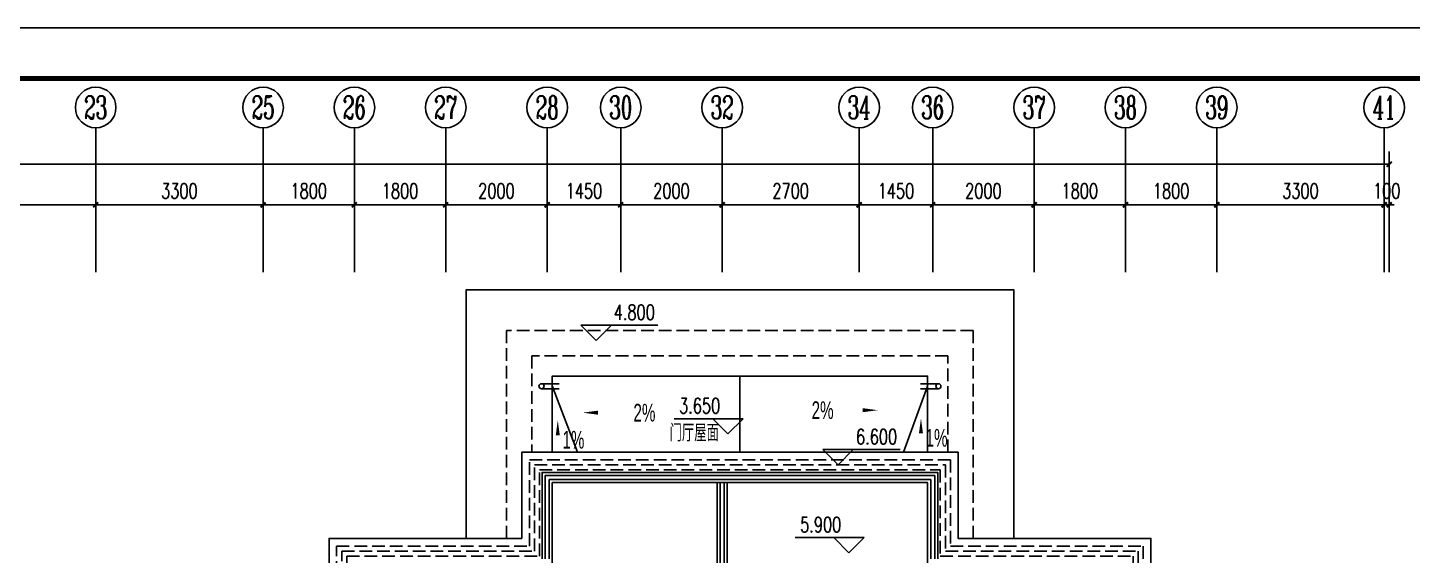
# Model space of a CAD drawing. Extents: x -993182 to -819982, y 169304 to 600104.
# Drawn here: x -864189 to -836894, y 347101 to 357504 of the extents above; entities that cross this region are included whole.
import ezdxf
from ezdxf.enums import TextEntityAlignment as Align

# ---------------------------------------------------------------- set-up
doc = ezdxf.new("R2010")
doc.units = 0
doc.header["$LTSCALE"] = 1000
doc.header["$MEASUREMENT"] = 0
doc.linetypes.add('DASH', pattern=[0.35, 0.25, -0.1])
for name, color, linetype in [('AXIS', 3, 'Continuous'), ('AXIS_TEXT', 7, 'Continuous'), ('DIM_ELEV', 3, 'Continuous'), ('DIM_SYMB', 3, 'Continuous'), ('kan', 146, 'Continuous'), ('PUB_TEXT', 7, 'Continuous'), ('PUB_TITLE', 146, 'Continuous'), ('屋面', 139, 'Continuous'), ('栏杆', 169, 'Continuous'), ('面层', 215, 'Continuous')]:
    doc.layers.add(name, color=color, linetype=linetype)
doc.styles.add('_TCH_AXIS', font='COMPLEX', dxfattribs={"bigfont": 'GBCBIG'})
doc.styles.add('_TCH_DIM', font='SIMPLEX', dxfattribs={"bigfont": 'GBCBIG'})
doc.styles.add('_TCH_DIM_T3', font='SIMPLEX', dxfattribs={"width": 0.705882, "bigfont": 'GBCBIG'})
doc.styles.add('_TCH_WINDOW', font='ICED', dxfattribs={"width": 0.8, "height": 3.5, "bigfont": 'BZHZ'})
doc.styles.add('COMPLEX', font='COMPLEX')
doc.styles.get("Standard").update_dxf_attribs({"font": 'gbenor.shx', "bigfont": 'gbcbig.shx'})
doc.dimstyles.new('_TCH_ARCH&&100', dxfattribs={"dimtxt": 297.5, "dimasz": 100, "dimexe": 250, "dimexo": 300, "dimgap": 126.25, "dimtad": 1, "dimdec": 0, "dimzin": 0, "dimdsep": 46, "dimtxsty": '_TCH_DIM_T3', "dimblk": 'ARCHTICK', "dimcen": 0.09, "dimclrt": 7, "dimazin": 2, "dimtfac": 1, "dimtdec": 0, "dimtix": 1, "dimtmove": 2, "dimatfit": 3, "dimfxl": 0, "dimtolj": 1, "dimtzin": 0, "dimarcsym": 0})

# ---------------------------------------------------------------- blocks, each defined once
blk = doc.blocks.new('A$C4E4A79F1')
at = {"color": 6}
for points in [[(0, 350), (0, 0)], [(100, 350), (100, 0)]]:
    blk.add_lwpolyline(points, dxfattribs=at)
blk.add_circle((50, 350), 50, dxfattribs=at)
blk = doc.blocks.new('_AXISO')
blk.add_circle((0, 0), 0.5)
at = {"layer": 'AXIS_TEXT', "style": 'COMPLEX', "width": 1.041667}
blk.add_attdef('A', text='', height=0.56, dxfattribs=at).set_placement((-0.25, -0.28), (0.25, -0.28), align=Align.FIT)
blk = doc.blocks.new('_ArchTick')
at = {"color": 0, "linetype": 'ByBlock', "const_width": 0.4}
blk.add_lwpolyline([(-0.5, -0.5), (0.5, 0.5)], dxfattribs=at)
blk = doc.blocks.new('*D380')
at = {"layer": 'AXIS', "color": 0, "lineweight": -2}
for p, q in [((-254209, -391634), (-254209, -389258)), ((-198509, -391634), (-198509, -389258)), ((-254209, -389508), (-198509, -389508))]:
    blk.add_line(p, q, dxfattribs=at)
at = {"layer": 'Defpoints', "color": 0}
for p in [(-198509, -389508), (-254209, -391934), (-198509, -391934)]:
    blk.add_point(p, dxfattribs=at)
at = {"layer": 'AXIS', "color": 0, "lineweight": -2, "xscale": 100, "yscale": 100, "zscale": 100, "rotation": 180}
blk.add_blockref('_ArchTick', (-254209, -389508), dxfattribs=at)
at = {"layer": 'AXIS', "color": 0, "lineweight": -2, "xscale": 100, "yscale": 100, "zscale": 100}
blk.add_blockref('_ArchTick', (-198509, -389508), dxfattribs=at)
at = {"layer": 'AXIS', "color": 7, "insert": (-226359, -389233), "char_height": 297.5, "attachment_point": 5, "style": '_TCH_DIM_T3'}
blk.add_mtext('\\A1;55700', dxfattribs=at)
blk = doc.blocks.new('*D394')
at = {"layer": 'AXIS', "color": 0, "lineweight": -2}
for p, q in [((-228709, -391634), (-228709, -390058)), ((-228709, -390308), (-224009, -390308)), ((-224009, -391634), (-224009, -390058))]:
    blk.add_line(p, q, dxfattribs=at)
at = {"layer": 'Defpoints', "color": 0}
for p in [(-224009, -390308), (-228709, -391934), (-224009, -391934)]:
    blk.add_point(p, dxfattribs=at)
at = {"layer": 'AXIS', "color": 0, "lineweight": -2, "xscale": 100, "yscale": 100, "zscale": 100, "rotation": 180}
blk.add_blockref('_ArchTick', (-228709, -390308), dxfattribs=at)
at = {"layer": 'AXIS', "color": 0, "lineweight": -2, "xscale": 100, "yscale": 100, "zscale": 100}
blk.add_blockref('_ArchTick', (-224009, -390308), dxfattribs=at)
at = {"layer": 'AXIS', "color": 7, "insert": (-226359, -390033), "char_height": 297.5, "attachment_point": 5, "style": '_TCH_DIM_T3'}
blk.add_mtext('\\A1;4700', dxfattribs=at)
blk = doc.blocks.new('*D395')
at = {"layer": 'AXIS', "color": 0, "lineweight": -2}
for p, q in [((-224009, -391634), (-224009, -390058)), ((-224009, -390308), (-220709, -390308)), ((-220709, -391634), (-220709, -390058))]:
    blk.add_line(p, q, dxfattribs=at)
at = {"layer": 'Defpoints', "color": 0}
for p in [(-220709, -390308), (-224009, -391934), (-220709, -391934)]:
    blk.add_point(p, dxfattribs=at)
at = {"layer": 'AXIS', "color": 0, "lineweight": -2, "xscale": 100, "yscale": 100, "zscale": 100, "rotation": 180}
blk.add_blockref('_ArchTick', (-224009, -390308), dxfattribs=at)
at = {"layer": 'AXIS', "color": 0, "lineweight": -2, "xscale": 100, "yscale": 100, "zscale": 100}
blk.add_blockref('_ArchTick', (-220709, -390308), dxfattribs=at)
at = {"layer": 'AXIS', "color": 7, "insert": (-222359, -390033), "char_height": 297.5, "attachment_point": 5, "style": '_TCH_DIM_T3'}
blk.add_mtext('\\A1;3300', dxfattribs=at)
blk = doc.blocks.new('*D396')
at = {"layer": 'AXIS', "color": 0, "lineweight": -2}
for p, q in [((-220709, -391634), (-220709, -390058)), ((-220709, -390308), (-218909, -390308)), ((-218909, -391634), (-218909, -390058))]:
    blk.add_line(p, q, dxfattribs=at)
at = {"layer": 'Defpoints', "color": 0}
for p in [(-218909, -390308), (-220709, -391934), (-218909, -391934)]:
    blk.add_point(p, dxfattribs=at)
at = {"layer": 'AXIS', "color": 0, "lineweight": -2, "xscale": 100, "yscale": 100, "zscale": 100, "rotation": 180}
blk.add_blockref('_ArchTick', (-220709, -390308), dxfattribs=at)
at = {"layer": 'AXIS', "color": 0, "lineweight": -2, "xscale": 100, "yscale": 100, "zscale": 100}
blk.add_blockref('_ArchTick', (-218909, -390308), dxfattribs=at)
at = {"layer": 'AXIS', "color": 7, "insert": (-219809, -390033), "char_height": 297.5, "attachment_point": 5, "style": '_TCH_DIM_T3'}
blk.add_mtext('\\A1;1800', dxfattribs=at)
blk = doc.blocks.new('*D397')
at = {"layer": 'AXIS', "color": 0, "lineweight": -2}
for p, q in [((-218909, -391634), (-218909, -390058)), ((-218909, -390308), (-217109, -390308)), ((-217109, -391634), (-217109, -390058))]:
    blk.add_line(p, q, dxfattribs=at)
at = {"layer": 'Defpoints', "color": 0}
for p in [(-217109, -390308), (-218909, -391934), (-217109, -391934)]:
    blk.add_point(p, dxfattribs=at)
at = {"layer": 'AXIS', "color": 0, "lineweight": -2, "xscale": 100, "yscale": 100, "zscale": 100, "rotation": 180}
blk.add_blockref('_ArchTick', (-218909, -390308), dxfattribs=at)
at = {"layer": 'AXIS', "color": 0, "lineweight": -2, "xscale": 100, "yscale": 100, "zscale": 100}
blk.add_blockref('_ArchTick', (-217109, -390308), dxfattribs=at)
at = {"layer": 'AXIS', "color": 7, "insert": (-218009, -390033), "char_height": 297.5, "attachment_point": 5, "style": '_TCH_DIM_T3'}
blk.add_mtext('\\A1;1800', dxfattribs=at)
blk = doc.blocks.new('*D398')
at = {"layer": 'AXIS', "color": 0, "lineweight": -2}
for p, q in [((-217109, -391634), (-217109, -390058)), ((-217109, -390308), (-215109, -390308)), ((-215109, -391634), (-215109, -390058))]:
    blk.add_line(p, q, dxfattribs=at)
at = {"layer": 'Defpoints', "color": 0}
for p in [(-215109, -390308), (-217109, -391934), (-215109, -391934)]:
    blk.add_point(p, dxfattribs=at)
at = {"layer": 'AXIS', "color": 0, "lineweight": -2, "xscale": 100, "yscale": 100, "zscale": 100, "rotation": 180}
blk.add_blockref('_ArchTick', (-217109, -390308), dxfattribs=at)
at = {"layer": 'AXIS', "color": 0, "lineweight": -2, "xscale": 100, "yscale": 100, "zscale": 100}
blk.add_blockref('_ArchTick', (-215109, -390308), dxfattribs=at)
at = {"layer": 'AXIS', "color": 7, "insert": (-216109, -390033), "char_height": 297.5, "attachment_point": 5, "style": '_TCH_DIM_T3'}
blk.add_mtext('\\A1;2000', dxfattribs=at)
blk = doc.blocks.new('*D399')
at = {"layer": 'AXIS', "color": 0, "lineweight": -2}
for p, q in [((-215109, -391634), (-215109, -390058)), ((-215109, -390308), (-213659, -390308)), ((-213659, -391634), (-213659, -390058))]:
    blk.add_line(p, q, dxfattribs=at)
at = {"layer": 'Defpoints', "color": 0}
for p in [(-213659, -390308), (-215109, -391934), (-213659, -391934)]:
    blk.add_point(p, dxfattribs=at)
at = {"layer": 'AXIS', "color": 0, "lineweight": -2, "xscale": 100, "yscale": 100, "zscale": 100, "rotation": 180}
blk.add_blockref('_ArchTick', (-215109, -390308), dxfattribs=at)
at = {"layer": 'AXIS', "color": 0, "lineweight": -2, "xscale": 100, "yscale": 100, "zscale": 100}
blk.add_blockref('_ArchTick', (-213659, -390308), dxfattribs=at)
at = {"layer": 'AXIS', "color": 7, "insert": (-214384, -390033), "char_height": 297.5, "attachment_point": 5, "style": '_TCH_DIM_T3'}
blk.add_mtext('\\A1;1450', dxfattribs=at)
blk = doc.blocks.new('*D400')
at = {"layer": 'AXIS', "color": 0, "lineweight": -2}
for p, q in [((-213659, -391634), (-213659, -390058)), ((-213659, -390308), (-211659, -390308)), ((-211659, -391634), (-211659, -390058))]:
    blk.add_line(p, q, dxfattribs=at)
at = {"layer": 'Defpoints', "color": 0}
for p in [(-211659, -390308), (-213659, -391934), (-211659, -391934)]:
    blk.add_point(p, dxfattribs=at)
at = {"layer": 'AXIS', "color": 0, "lineweight": -2, "xscale": 100, "yscale": 100, "zscale": 100, "rotation": 180}
blk.add_blockref('_ArchTick', (-213659, -390308), dxfattribs=at)
at = {"layer": 'AXIS', "color": 0, "lineweight": -2, "xscale": 100, "yscale": 100, "zscale": 100}
blk.add_blockref('_ArchTick', (-211659, -390308), dxfattribs=at)
at = {"layer": 'AXIS', "color": 7, "insert": (-212659, -390033), "char_height": 297.5, "attachment_point": 5, "style": '_TCH_DIM_T3'}
blk.add_mtext('\\A1;2000', dxfattribs=at)
blk = doc.blocks.new('*D401')
at = {"layer": 'AXIS', "color": 0, "lineweight": -2}
for p, q in [((-211659, -391634), (-211659, -390058)), ((-211659, -390308), (-208959, -390308)), ((-208959, -391634), (-208959, -390058))]:
    blk.add_line(p, q, dxfattribs=at)
at = {"layer": 'Defpoints', "color": 0}
for p in [(-208959, -390308), (-211659, -391934), (-208959, -391934)]:
    blk.add_point(p, dxfattribs=at)
at = {"layer": 'AXIS', "color": 0, "lineweight": -2, "xscale": 100, "yscale": 100, "zscale": 100, "rotation": 180}
blk.add_blockref('_ArchTick', (-211659, -390308), dxfattribs=at)
at = {"layer": 'AXIS', "color": 0, "lineweight": -2, "xscale": 100, "yscale": 100, "zscale": 100}
blk.add_blockref('_ArchTick', (-208959, -390308), dxfattribs=at)
at = {"layer": 'AXIS', "color": 7, "insert": (-210309, -390033), "char_height": 297.5, "attachment_point": 5, "style": '_TCH_DIM_T3'}
blk.add_mtext('\\A1;2700', dxfattribs=at)
blk = doc.blocks.new('*D402')
at = {"layer": 'AXIS', "color": 0, "lineweight": -2}
for p, q in [((-208959, -391634), (-208959, -390058)), ((-208959, -390308), (-207509, -390308)), ((-207509, -391634), (-207509, -390058))]:
    blk.add_line(p, q, dxfattribs=at)
at = {"layer": 'Defpoints', "color": 0}
for p in [(-207509, -390308), (-208959, -391934), (-207509, -391934)]:
    blk.add_point(p, dxfattribs=at)
at = {"layer": 'AXIS', "color": 0, "lineweight": -2, "xscale": 100, "yscale": 100, "zscale": 100, "rotation": 180}
blk.add_blockref('_ArchTick', (-208959, -390308), dxfattribs=at)
at = {"layer": 'AXIS', "color": 0, "lineweight": -2, "xscale": 100, "yscale": 100, "zscale": 100}
blk.add_blockref('_ArchTick', (-207509, -390308), dxfattribs=at)
at = {"layer": 'AXIS', "color": 7, "insert": (-208234, -390033), "char_height": 297.5, "attachment_point": 5, "style": '_TCH_DIM_T3'}
blk.add_mtext('\\A1;1450', dxfattribs=at)
blk = doc.blocks.new('*D403')
at = {"layer": 'AXIS', "color": 0, "lineweight": -2}
for p, q in [((-207509, -391634), (-207509, -390058)), ((-207509, -390308), (-205509, -390308)), ((-205509, -391634), (-205509, -390058))]:
    blk.add_line(p, q, dxfattribs=at)
at = {"layer": 'Defpoints', "color": 0}
for p in [(-205509, -390308), (-207509, -391934), (-205509, -391934)]:
    blk.add_point(p, dxfattribs=at)
at = {"layer": 'AXIS', "color": 0, "lineweight": -2, "xscale": 100, "yscale": 100, "zscale": 100, "rotation": 180}
blk.add_blockref('_ArchTick', (-207509, -390308), dxfattribs=at)
at = {"layer": 'AXIS', "color": 0, "lineweight": -2, "xscale": 100, "yscale": 100, "zscale": 100}
blk.add_blockref('_ArchTick', (-205509, -390308), dxfattribs=at)
at = {"layer": 'AXIS', "color": 7, "insert": (-206509, -390033), "char_height": 297.5, "attachment_point": 5, "style": '_TCH_DIM_T3'}
blk.add_mtext('\\A1;2000', dxfattribs=at)
blk = doc.blocks.new('*D404')
at = {"layer": 'AXIS', "color": 0, "lineweight": -2}
for p, q in [((-205509, -391634), (-205509, -390058)), ((-205509, -390308), (-203709, -390308)), ((-203709, -391634), (-203709, -390058))]:
    blk.add_line(p, q, dxfattribs=at)
at = {"layer": 'Defpoints', "color": 0}
for p in [(-203709, -390308), (-205509, -391934), (-203709, -391934)]:
    blk.add_point(p, dxfattribs=at)
at = {"layer": 'AXIS', "color": 0, "lineweight": -2, "xscale": 100, "yscale": 100, "zscale": 100, "rotation": 180}
blk.add_blockref('_ArchTick', (-205509, -390308), dxfattribs=at)
at = {"layer": 'AXIS', "color": 0, "lineweight": -2, "xscale": 100, "yscale": 100, "zscale": 100}
blk.add_blockref('_ArchTick', (-203709, -390308), dxfattribs=at)
at = {"layer": 'AXIS', "color": 7, "insert": (-204609, -390033), "char_height": 297.5, "attachment_point": 5, "style": '_TCH_DIM_T3'}
blk.add_mtext('\\A1;1800', dxfattribs=at)
blk = doc.blocks.new('*D405')
at = {"layer": 'AXIS', "color": 0, "lineweight": -2}
for p, q in [((-203709, -391634), (-203709, -390058)), ((-203709, -390308), (-201909, -390308)), ((-201909, -391634), (-201909, -390058))]:
    blk.add_line(p, q, dxfattribs=at)
at = {"layer": 'Defpoints', "color": 0}
for p in [(-201909, -390308), (-203709, -391934), (-201909, -391934)]:
    blk.add_point(p, dxfattribs=at)
at = {"layer": 'AXIS', "color": 0, "lineweight": -2, "xscale": 100, "yscale": 100, "zscale": 100, "rotation": 180}
blk.add_blockref('_ArchTick', (-203709, -390308), dxfattribs=at)
at = {"layer": 'AXIS', "color": 0, "lineweight": -2, "xscale": 100, "yscale": 100, "zscale": 100}
blk.add_blockref('_ArchTick', (-201909, -390308), dxfattribs=at)
at = {"layer": 'AXIS', "color": 7, "insert": (-202809, -390033), "char_height": 297.5, "attachment_point": 5, "style": '_TCH_DIM_T3'}
blk.add_mtext('\\A1;1800', dxfattribs=at)
blk = doc.blocks.new('*D406')
at = {"layer": 'AXIS', "color": 0, "lineweight": -2}
for p, q in [((-201909, -391634), (-201909, -390058)), ((-201909, -390308), (-198609, -390308)), ((-198609, -391634), (-198609, -390058))]:
    blk.add_line(p, q, dxfattribs=at)
at = {"layer": 'Defpoints', "color": 0}
for p in [(-198609, -390308), (-201909, -391934), (-198609, -391934)]:
    blk.add_point(p, dxfattribs=at)
at = {"layer": 'AXIS', "color": 0, "lineweight": -2, "xscale": 100, "yscale": 100, "zscale": 100, "rotation": 180}
blk.add_blockref('_ArchTick', (-201909, -390308), dxfattribs=at)
at = {"layer": 'AXIS', "color": 0, "lineweight": -2, "xscale": 100, "yscale": 100, "zscale": 100}
blk.add_blockref('_ArchTick', (-198609, -390308), dxfattribs=at)
at = {"layer": 'AXIS', "color": 7, "insert": (-200259, -390033), "char_height": 297.5, "attachment_point": 5, "style": '_TCH_DIM_T3'}
blk.add_mtext('\\A1;3300', dxfattribs=at)
blk = doc.blocks.new('*D407')
at = {"layer": 'AXIS', "color": 0, "lineweight": -2}
for p, q in [((-198609, -390308), (-198709, -390308)), ((-198609, -391634), (-198609, -390058)), ((-198609, -390308), (-198509, -390308)), ((-198509, -391634), (-198509, -390058)), ((-198509, -390308), (-198409, -390308))]:
    blk.add_line(p, q, dxfattribs=at)
at = {"layer": 'Defpoints', "color": 0}
for p in [(-198509, -390308), (-198609, -391934), (-198509, -391934)]:
    blk.add_point(p, dxfattribs=at)
at = {"layer": 'AXIS', "color": 0, "lineweight": -2, "xscale": 100, "yscale": 100, "zscale": 100}
blk.add_blockref('_ArchTick', (-198609, -390308), dxfattribs=at)
at = {"layer": 'AXIS', "color": 0, "lineweight": -2, "xscale": 100, "yscale": 100, "zscale": 100, "rotation": 180}
blk.add_blockref('_ArchTick', (-198509, -390308), dxfattribs=at)
at = {"layer": 'AXIS', "color": 7, "insert": (-198559, -390033), "char_height": 297.5, "attachment_point": 5, "style": '_TCH_DIM_T3'}
blk.add_mtext('\\A1;100', dxfattribs=at)
blk = doc.blocks.new('5#、7#楼参照')
at = {"color": 6}
for points in [[(-211308.8, -395184.6), (-211308.8, -393684.6)], [(-215008.8, -393874), (-214512.1, -395184.6)], [(-207608.8, -393886), (-208086.6, -395184.6)]]:
    blk.add_lwpolyline(points, dxfattribs=at)
at = {"layer": 'AXIS'}
for p, q in [((-224008.8, -390988.7), (-224008.8, -388788.4)), ((-220708.8, -390988.7), (-220708.8, -388788.4)), ((-218908.8, -390988.7), (-218908.8, -388788.4)), ((-217108.8, -390988.7), (-217108.8, -388788.4)), ((-215108.8, -390988.7), (-215108.8, -388788.4)), ((-213658.8, -390988.7), (-213658.8, -388788.4)), ((-211658.8, -390988.7), (-211658.8, -388788.4)), ((-208958.8, -390988.7), (-208958.8, -388788.4)), ((-207508.8, -390988.7), (-207508.8, -388788.4)), ((-205508.8, -390988.7), (-205508.8, -388788.4)), ((-203708.8, -390988.7), (-203708.8, -388788.4)), ((-201908.8, -390988.7), (-201908.8, -388788.4)), ((-198608.8, -390988.7), (-198608.8, -388788.4))]:
    blk.add_line(p, q, dxfattribs=at)
at = {"layer": 'DIM_ELEV'}
for p, q in [((-214143.5, -392980), (-214443.5, -392680)), ((-214443.5, -392680), (-212926.6, -392680)), ((-214143.5, -392980), (-213843.5, -392680)), ((-211246, -394524.5), (-212604, -394524.5)), ((-211546, -394824.5), (-211846, -394524.5)), ((-211546, -394824.5), (-211246, -394524.5)), ((-209375, -395434.6), (-209675, -395134.6)), ((-209675, -395134.6), (-208150.2, -395134.6)), ((-209375, -395434.6), (-209075, -395134.6)), ((-208859, -396867), (-210217, -396867)), ((-209159, -397167), (-209459, -396867)), ((-209159, -397167), (-208859, -396867))]:
    blk.add_line(p, q, dxfattribs=at)
at = {"layer": 'DIM_SYMB'}
for points in [[(-213512.6, -394406, 0, 0, 0), (-214408, -394406, 0, 80, 0), (-214108, -394406, 0, 0, 0)], [(-209486.5, -394357, 0, 0, 0), (-208591.1, -394357, 0, 80, 0), (-208891.1, -394357, 0, 0, 0)], [(-214899.6, -395001.4, 0, 0, 0), (-214899.6, -394553.7, 0, 80, 0), (-214899.6, -394853.7, 0, 0, 0)], [(-207740.1, -394962.9, 0, 0, 0), (-207740.1, -394515.2, 0, 80, 0), (-207740.1, -394815.2, 0, 0, 0)]]:
    blk.add_lwpolyline(points, format="xyseb", dxfattribs=at)
at = {"layer": 'kan'}
for p, q in [((-211758.8, -399184.6), (-211758.8, -395784.6)), ((-211758.8, -395784.6), (-211558.8, -395784.6)), ((-211558.8, -399184.6), (-211558.8, -395784.6))]:
    blk.add_line(p, q, dxfattribs=at)
for points in [[(-215208.8, -397284.6), (-215208.8, -395584.6), (-207408.8, -395584.6), (-207408.8, -397284.6)], [(-215008.8, -397384.6), (-215008.8, -395784.6), (-207608.8, -395784.6), (-207608.8, -397384.6)]]:
    blk.add_lwpolyline(points, dxfattribs=at)
at = {"layer": 'PUB_TITLE'}
blk.add_lwpolyline([(-265242.7, -446215.5), (-181142.7, -446215.5), (-181142.7, -386815.5), (-265242.7, -386815.5)], close=True, dxfattribs=at)
at = {"layer": 'PUB_TITLE', "const_width": 100}
blk.add_lwpolyline([(-262742.7, -445215.5), (-182142.7, -445215.5), (-182142.7, -387815.5), (-262742.7, -387815.5)], close=True, dxfattribs=at)
at = {"layer": '屋面', "color": 94}
for points in [[(-205908.8, -396884.6), (-205908.8, -391984.6), (-216708.8, -391984.6), (-216708.8, -396884.6)], [(-207608.8, -395184.6), (-207608.8, -393684.6), (-215008.8, -393684.6), (-215008.8, -395184.6)]]:
    blk.add_lwpolyline(points, dxfattribs=at)
at = {"layer": '屋面', "color": 94, "linetype": 'DASH'}
for points in [[(-206708.8, -396884.6), (-206708.8, -392784.6), (-215908.8, -392784.6), (-215908.8, -396884.6)], [(-207208.8, -395184.6), (-207208.8, -393284.6), (-215408.8, -393284.6), (-215408.8, -395184.6)]]:
    blk.add_lwpolyline(points, dxfattribs=at)
at = {"layer": '屋面', "color": 190}
blk.add_lwpolyline([(-207008.8, -395184.6), (-207008.8, -396884.6), (-203208.8, -396884.6), (-203208.8, -398484.6), (-198108.8, -398484.6), (-198108.8, -406784.6), (-199808.8, -406784.6), (-199808.8, -410784.6), (-202558.8, -410784.6), (-202558.8, -412184.6), (-209408.8, -412184.6), (-209408.8, -410084.6), (-213208.8, -410084.6), (-213208.8, -412184.6), (-220058.8, -412184.6), (-220058.8, -410784.6), (-222808.8, -410784.6), (-222808.8, -406784.6), (-224508.8, -406784.6), (-224508.8, -398484.6), (-219408.8, -398484.6), (-219408.8, -396884.6), (-215608.8, -396884.6), (-215608.8, -395184.6)], close=True, dxfattribs=at)
at = {"layer": '屋面', "color": 190, "linetype": 'DASH'}
for points in [[(-207158.8, -395334.6), (-207158.8, -397034.6), (-203358.8, -397034.6), (-203358.8, -398634.6), (-198258.8, -398634.6), (-198258.8, -406634.6), (-199958.8, -406634.6), (-199958.8, -410634.6), (-202708.8, -410634.6), (-202708.8, -412034.6), (-209258.8, -412034.6), (-209258.8, -409934.6), (-213358.8, -409934.6), (-213358.8, -412034.6), (-219908.8, -412034.6), (-219908.8, -410634.6), (-222658.8, -410634.6), (-222658.8, -406634.6), (-224358.8, -406634.6), (-224358.8, -398634.6), (-219258.8, -398634.6), (-219258.8, -397034.6), (-215458.8, -397034.6), (-215458.8, -395334.6)], [(-207258.8, -395434.6), (-207258.8, -397134.6), (-203458.8, -397134.6), (-203458.8, -398734.6), (-198358.8, -398734.6), (-198358.8, -406534.6), (-200058.8, -406534.6), (-200058.8, -410534.6), (-202808.8, -410534.6), (-202808.8, -411934.6), (-209158.8, -411934.6), (-209158.8, -409834.6), (-213458.8, -409834.6), (-213458.8, -411934.6), (-219808.8, -411934.6), (-219808.8, -410534.6), (-222558.8, -410534.6), (-222558.8, -406534.6), (-224258.8, -406534.6), (-224258.8, -398734.6), (-219158.8, -398734.6), (-219158.8, -397134.6), (-215358.8, -397134.6), (-215358.8, -395434.6)], [(-207358.8, -395534.6), (-207358.8, -397234.6), (-203558.8, -397234.6), (-203558.8, -398834.6), (-198458.8, -398834.6), (-198458.8, -406434.6), (-200158.8, -406434.6), (-200158.8, -410434.6), (-202908.8, -410434.6), (-202908.8, -411834.6), (-209058.8, -411834.6), (-209058.8, -409734.6), (-213558.8, -409734.6), (-213558.8, -411834.6), (-219708.8, -411834.6), (-219708.8, -410434.6), (-222458.8, -410434.6), (-222458.8, -406434.6), (-224158.8, -406434.6), (-224158.8, -398834.6), (-219058.8, -398834.6), (-219058.8, -397234.6), (-215258.8, -397234.6), (-215258.8, -395534.6)]]:
    blk.add_lwpolyline(points, close=True, dxfattribs=at)
at = {"layer": '栏杆'}
for p, q in [((-211698.8, -399184.6), (-211698.8, -395784.6)), ((-211618.8, -399184.6), (-211618.8, -395784.6))]:
    blk.add_line(p, q, dxfattribs=at)
for points in [[(-215148.8, -397284.6), (-215148.8, -395644.6), (-207468.8, -395644.6), (-207468.8, -397284.6)], [(-215068.8, -397284.6), (-215068.8, -395724.6), (-207548.8, -395724.6), (-207548.8, -397284.6)]]:
    blk.add_lwpolyline(points, dxfattribs=at)
at = {"color": 6, "rotation": 90.00000882473448}
blk.add_blockref('A$C4E4A79F1', (-214870.8, -393934.6), dxfattribs=at)
at = {"color": 6, "xscale": -1, "rotation": 270.0000088247345}
blk.add_blockref('A$C4E4A79F1', (-207746.8, -393934.6), dxfattribs=at)
at = {"layer": 'AXIS'}
ref = blk.add_blockref('_AXISO', (-224008.8, -388388.4), dxfattribs=dict(at, xscale=800, yscale=800, zscale=800))
ref.add_attrib('A', '23', dxfattribs={"layer": 'AXIS_TEXT', "height": 452.55, "style": '_TCH_AXIS', "width": 0.617647}).set_placement((-224235.1, -388614.7), (-223782.5, -388614.7), align=Align.FIT)
ref = blk.add_blockref('_AXISO', (-220708.8, -388388.4), dxfattribs=dict(at, xscale=800, yscale=800, zscale=800))
ref.add_attrib('A', '25', dxfattribs={"layer": 'AXIS_TEXT', "height": 452.55, "style": '_TCH_AXIS', "width": 0.617647}).set_placement((-220935.1, -388614.7), (-220482.5, -388614.7), align=Align.FIT)
ref = blk.add_blockref('_AXISO', (-218908.8, -388388.4), dxfattribs=dict(at, xscale=800, yscale=800, zscale=800))
ref.add_attrib('A', '26', dxfattribs={"layer": 'AXIS_TEXT', "height": 452.55, "style": '_TCH_AXIS', "width": 0.617647}).set_placement((-219135.1, -388614.7), (-218682.5, -388614.7), align=Align.FIT)
ref = blk.add_blockref('_AXISO', (-217108.8, -388388.4), dxfattribs=dict(at, xscale=800, yscale=800, zscale=800))
ref.add_attrib('A', '27', dxfattribs={"layer": 'AXIS_TEXT', "height": 452.55, "style": '_TCH_AXIS', "width": 0.617647}).set_placement((-217335.1, -388614.7), (-216882.5, -388614.7), align=Align.FIT)
ref = blk.add_blockref('_AXISO', (-215108.8, -388388.4), dxfattribs=dict(at, xscale=800, yscale=800, zscale=800))
ref.add_attrib('A', '28', dxfattribs={"layer": 'AXIS_TEXT', "height": 452.55, "style": '_TCH_AXIS', "width": 0.617647}).set_placement((-215335.1, -388614.7), (-214882.5, -388614.7), align=Align.FIT)
ref = blk.add_blockref('_AXISO', (-213658.8, -388388.4), dxfattribs=dict(at, xscale=800, yscale=800, zscale=800))
ref.add_attrib('A', '30', dxfattribs={"layer": 'AXIS_TEXT', "height": 452.55, "style": '_TCH_AXIS', "width": 0.636364}).set_placement((-213885.1, -388614.7), (-213432.5, -388614.7), align=Align.FIT)
ref = blk.add_blockref('_AXISO', (-211658.8, -388388.4), dxfattribs=dict(at, xscale=800, yscale=800, zscale=800))
ref.add_attrib('A', '32', dxfattribs={"layer": 'AXIS_TEXT', "height": 452.55, "style": '_TCH_AXIS', "width": 0.636364}).set_placement((-211885.1, -388614.7), (-211432.5, -388614.7), align=Align.FIT)
ref = blk.add_blockref('_AXISO', (-208958.8, -388388.4), dxfattribs=dict(at, xscale=800, yscale=800, zscale=800))
ref.add_attrib('A', '34', dxfattribs={"layer": 'AXIS_TEXT', "height": 452.55, "style": '_TCH_AXIS', "width": 0.6}).set_placement((-209185.1, -388614.7), (-208732.5, -388614.7), align=Align.FIT)
ref = blk.add_blockref('_AXISO', (-207508.8, -388388.4), dxfattribs=dict(at, xscale=800, yscale=800, zscale=800))
ref.add_attrib('A', '36', dxfattribs={"layer": 'AXIS_TEXT', "height": 452.55, "style": '_TCH_AXIS', "width": 0.636364}).set_placement((-207735.1, -388614.7), (-207282.5, -388614.7), align=Align.FIT)
ref = blk.add_blockref('_AXISO', (-205508.8, -388388.4), dxfattribs=dict(at, xscale=800, yscale=800, zscale=800))
ref.add_attrib('A', '37', dxfattribs={"layer": 'AXIS_TEXT', "height": 452.55, "style": '_TCH_AXIS', "width": 0.636364}).set_placement((-205735.1, -388614.7), (-205282.5, -388614.7), align=Align.FIT)
ref = blk.add_blockref('_AXISO', (-203708.8, -388388.4), dxfattribs=dict(at, xscale=800, yscale=800, zscale=800))
ref.add_attrib('A', '38', dxfattribs={"layer": 'AXIS_TEXT', "height": 452.55, "style": '_TCH_AXIS', "width": 0.636364}).set_placement((-203935.1, -388614.7), (-203482.5, -388614.7), align=Align.FIT)
ref = blk.add_blockref('_AXISO', (-201908.8, -388388.4), dxfattribs=dict(at, xscale=800, yscale=800, zscale=800))
ref.add_attrib('A', '39', dxfattribs={"layer": 'AXIS_TEXT', "height": 452.55, "style": '_TCH_AXIS', "width": 0.636364}).set_placement((-202135.1, -388614.7), (-201682.5, -388614.7), align=Align.FIT)
ref = blk.add_blockref('_AXISO', (-198608.8, -388388.4), dxfattribs=dict(at, xscale=800, yscale=800, zscale=800))
ref.add_attrib('A', '41', dxfattribs={"layer": 'AXIS_TEXT', "height": 452.55, "style": '_TCH_AXIS', "width": 0.7}).set_placement((-198835.1, -388614.7), (-198382.5, -388614.7), align=Align.FIT)
at = {"layer": 'DIM_ELEV', "color": 7, "style": '_TCH_DIM', "width": 0.705882}
for s, p in [('4.800', (-213796.6, -392575)), ('3.650', (-212508, -394419.5)), ('6.600', (-209020.2, -395029.6)), ('5.900', (-210121, -396762))]:
    blk.add_text(s, height=297.5, dxfattribs=at).set_placement(p)
at = {"layer": 'DIM_SYMB', "color": 7, "style": '_TCH_WINDOW', "width": 0.64}
for s, p in [('2%%%', (-213407.6, -394581)), ('2%%%', (-209895.5, -394532)), ('1%%%', (-214808.3, -395115)), ('1%%%', (-207648.8, -395076.5))]:
    blk.add_text(s, height=350, dxfattribs=at).set_placement(p)
at = {"layer": 'AXIS'}
for p1, p2, distance, picture, middle in [((-254208.8, -391934), (-198508.8, -391934), 2425.6, '*D380', (-226358.8, -389233.4)), ((-228708.8, -391934), (-224008.8, -391934), 1625.6, '*D394', (-226358.8, -390033.4)), ((-224008.8, -391934), (-220708.8, -391934), 1625.6, '*D395', (-222358.8, -390033.4)), ((-220708.8, -391934), (-218908.8, -391934), 1625.6, '*D396', (-219808.8, -390033.4)), ((-218908.8, -391934), (-217108.8, -391934), 1625.6, '*D397', (-218008.8, -390033.4)), ((-217108.8, -391934), (-215108.8, -391934), 1625.6, '*D398', (-216108.8, -390033.4)), ((-215108.8, -391934), (-213658.8, -391934), 1625.6, '*D399', (-214383.8, -390033.4)), ((-213658.8, -391934), (-211658.8, -391934), 1625.6, '*D400', (-212658.8, -390033.4)), ((-211658.8, -391934), (-208958.8, -391934), 1625.6, '*D401', (-210308.8, -390033.4)), ((-208958.8, -391934), (-207508.8, -391934), 1625.6, '*D402', (-208233.8, -390033.4)), ((-207508.8, -391934), (-205508.8, -391934), 1625.6, '*D403', (-206508.8, -390033.4)), ((-205508.8, -391934), (-203708.8, -391934), 1625.6, '*D404', (-204608.8, -390033.4)), ((-203708.8, -391934), (-201908.8, -391934), 1625.6, '*D405', (-202808.8, -390033.4)), ((-201908.8, -391934), (-198608.8, -391934), 1625.6, '*D406', (-200258.8, -390033.4)), ((-198608.8, -391934), (-198508.8, -391934), 1625.6, '*D407', (-198558.8, -390033.4))]:
    dim = blk.add_aligned_dim(p1=p1, p2=p2, distance=distance, dimstyle='_TCH_ARCH&&100', dxfattribs=at)
    dim.commit()
    dim.dimension.update_dxf_attribs({"geometry": picture, "text_midpoint": middle})

msp = doc.modelspace()

# ---------------------------------------------------------------- block references
at = {"layer": '面层'}
msp.add_blockref('5#、7#楼参照', (-638840, 744319), dxfattribs=at)

# ---------------------------------------------------------------- texts
at = {"layer": 'PUB_TEXT'}
msp.add_text('门厅屋面', height=337.6, dxfattribs=at).set_placement((-851536, 349346))

doc.saveas('drawing.dxf')
